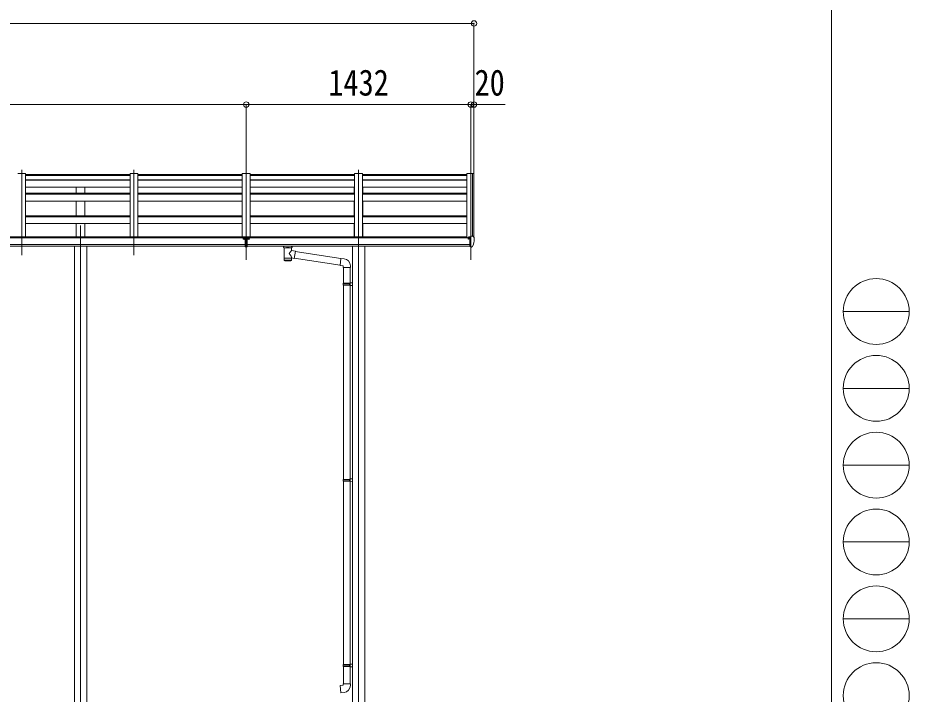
# Model space of a CAD drawing. Units: millimetres at full size. Extents: x -9783 to 9892, y -6828 to 6752.
# Drawn here: x 4208 to 9892, y -3704 to 610 of the extents above; entities that cross this region are included whole.
import ezdxf
from ezdxf.enums import TextEntityAlignment as Align

# ---------------------------------------------------------------- set-up
doc = ezdxf.new("R2010")
doc.units = ezdxf.units.MM
doc.header["$LTSCALE"] = 35
doc.header["$PDMODE"] = 32
doc.header["$PDSIZE"] = 35
for name, color, linetype, lineweight in [('0-1_本体', 4, 'Continuous', 9), ('0-2_部品', 7, 'Continuous', 9), ('0-8_PARTS2', 2, 'Continuous', 9), ('0-A_寸法', 6, 'Continuous', 9), ('F-0_240', 7, 'Continuous', 9)]:
    doc.layers.add(name, color=color, linetype=linetype, lineweight=lineweight)
doc.styles.add('ＭＳ ゴシック', font='')
doc.styles.get('ＭＳ ゴシック').set_extended_font_data('MS Gothic')

msp = doc.modelspace()

# ---------------------------------------------------------------- linework, layer by layer
at = {"layer": '0-1_本体'}
for p, q in [((4257.56, -383.7), (4207.56, -383.7)), ((4257.56, -383.7), (4257.56, -783.27)), ((4923.56, -389.18), (4257.56, -389.18)), ((4257.56, -396.1), (4923.56, -396.1)), ((4923.56, -383.7), (4923.56, -783.27)), ((4973.56, -383.7), (4923.56, -383.7)), ((4973.56, -383.7), (4973.56, -783.27)), ((5639.56, -389.18), (4973.56, -389.18)), ((4973.56, -396.1), (5639.56, -396.1)), ((5639.56, -383.7), (5639.56, -786.97)), ((5689.56, -383.7), (5639.56, -383.7)), ((5689.56, -383.7), (5689.56, -786.97)), ((6355.56, -389.18), (5689.56, -389.18)), ((5689.56, -396.1), (6355.56, -396.1)), ((6355.56, -383.7), (6355.56, -786.97)), ((6405.56, -383.7), (6355.56, -383.7)), ((6405.56, -383.7), (6405.56, -786.97)), ((7071.56, -389.18), (6405.56, -389.18)), ((6405.56, -396.1), (7071.56, -396.1)), ((7071.56, -383.1), (7071.56, -793.67)), ((7107.49, -383.3), (7106.86, -384.92)), ((7107.56, -383.18), (7107.56, -783.49)), ((7115.62, -383.52), (7107.78, -383.11)), ((7116.56, -384.4), (7116.57, -790.04)), ((4257.56, -422.81), (4923.56, -422.81)), ((4257.56, -425.66), (4923.56, -425.66)), ((4973.56, -422.81), (5639.56, -422.81)), ((4973.56, -425.66), (5639.56, -425.66)), ((5689.56, -422.81), (6355.56, -422.81)), ((5689.56, -425.66), (6355.56, -425.66)), ((6405.56, -422.81), (7071.56, -422.81)), ((6405.56, -425.66), (7071.56, -425.66)), ((4257.56, -470.39), (4923.56, -470.39)), ((4257.56, -509.08), (4923.56, -509.08)), ((4581.06, -509.08), (4581.06, -470.39)), ((4636.06, -509.08), (4636.06, -470.39)), ((4973.56, -470.39), (5639.56, -470.39)), ((4973.56, -509.08), (5639.56, -509.08)), ((5689.56, -470.39), (6355.56, -470.39)), ((5689.56, -509.08), (6355.56, -509.08)), ((6353.06, -509.08), (6353.06, -470.39)), ((6405.56, -470.39), (7071.56, -470.39)), ((6405.56, -509.08), (7071.56, -509.08)), ((6408.06, -509.08), (6408.06, -470.39)), ((4257.56, -514.37), (4923.56, -514.37)), ((4257.56, -558.45), (4923.56, -558.45)), ((4581.06, -652), (4581.06, -558.45)), ((4636.06, -652), (4636.06, -558.45)), ((4973.56, -514.37), (5639.56, -514.37)), ((4973.56, -558.45), (5639.56, -558.45)), ((5689.56, -514.37), (6355.56, -514.37)), ((5689.56, -558.45), (6355.56, -558.45)), ((6353.06, -652), (6353.06, -558.45)), ((6405.56, -514.37), (7071.56, -514.37)), ((6405.56, -558.45), (7071.56, -558.45)), ((6408.06, -652), (6408.06, -558.45)), ((4257.56, -652), (4923.56, -652)), ((4257.56, -658.8), (4923.56, -658.8)), ((4973.56, -652), (5639.56, -652)), ((4973.56, -658.8), (5639.56, -658.8)), ((5689.56, -652), (6355.56, -652)), ((5689.56, -658.8), (6355.56, -658.8)), ((6405.56, -652), (7071.56, -652)), ((6405.56, -658.8), (7071.56, -658.8)), ((4257.56, -702.35), (4923.56, -702.35)), ((4581.06, -786.97), (4581.06, -702.35)), ((4636.06, -786.97), (4636.06, -702.35)), ((4973.56, -702.35), (5639.56, -702.35)), ((5689.56, -702.35), (6355.56, -702.35)), ((6353.06, -786.97), (6353.06, -702.35)), ((6405.56, -702.35), (7071.56, -702.35)), ((6408.06, -786.97), (6408.06, -702.35)), ((5658.06, -793.67), (659.06, -793.67)), ((5634.56, -786.97), (682.56, -786.97)), ((5634.56, -793.67), (5634.56, -786.97)), ((5689.56, -786.97), (5639.56, -786.97)), ((7090.06, -793.67), (5671.06, -793.67)), ((7066.56, -786.97), (5694.56, -786.97)), ((5694.56, -793.67), (5694.56, -786.97)), ((7066.56, -793.67), (7066.56, -786.97)), ((659.06, -834.9), (5658.06, -834.9)), ((5658.06, -846.74), (659.06, -846.67)), ((4569.06, -846.84), (4569.06, -4289.42)), ((4648.06, -846.84), (4648.06, -4289.42)), ((5671.06, -834.9), (7090.06, -834.9)), ((7090.06, -846.74), (5671.06, -846.73)), ((6341.06, -846.84), (6341.06, -4289.42)), ((6420.06, -846.84), (6420.06, -4289.42))]:
    msp.add_line(p, q, dxfattribs=at)
msp.add_lwpolyline([(7106.86, -783.49), (7106.86, -383.1), (7071.56, -383.1)], dxfattribs=at)
msp.add_circle((7082.59, -798.41), 3, dxfattribs=at)
for centre, radius, start, end in [((7107.77, -383.41), 0.301, 87.13321, 158.93673), ((7115.56, -384.52), 1, 6.67014, 87)]:
    msp.add_arc(centre, radius, start, end, dxfattribs=at)
at = {"layer": '0-2_部品'}
for p, q in [((5658.06, -791.13), (5658.06, -849.99)), ((7080.06, -789.34), (7080.06, -793.67)), ((7095.06, -788.18), (7081.06, -788.24)), ((7084.56, -788.22), (7084.56, -786.32)), ((7085.39, -785.91), (7095.06, -785.19)), ((7090.06, -793.23), (7096.56, -792.83)), ((7095.06, -784.41), (7096.56, -784.41)), ((7095.06, -784.41), (7095.06, -790.58)), ((7096.56, -851.99), (7096.56, -783.49)), ((7111.65, -784.06), (7115.72, -789.87)), ((7118.56, -792.86), (7118.56, -793.49)), ((5650.09, -798.81), (5650.09, -800.47)), ((5650.09, -799.71), (5651.09, -799.71)), ((5651.09, -800.47), (5651.09, -798.81)), ((5652.09, -799.57), (5653.09, -799.57)), ((5658.06, -836.83), (5671.06, -836.83)), ((5677.04, -799.57), (5676.04, -799.57)), ((5678.04, -798.81), (5678.04, -800.47)), ((5678.04, -799.71), (5679.04, -799.71)), ((5679.04, -800.47), (5679.04, -798.81)), ((5902.56, -852.8), (5902.56, -846.68)), ((5956.56, -852.8), (5956.56, -846.68)), ((7085.06, -798.41), (7084.76, -798.41)), ((7085.59, -798.41), (7085.06, -798.41)), ((7090.06, -848.79), (7095.56, -848.79)), ((7096.06, -849.79), (7095.56, -848.79)), ((7096.56, -849.79), (7096.06, -849.79)), ((7098.06, -851.9), (7096.56, -851.99)), ((7098.06, -851.9), (7101.77, -851.67)), ((7104.19, -850.18), (7113.93, -834.8)), ((5906.66, -857.3), (5906.65, -937.59)), ((5952.46, -874.87), (5952.46, -857.29)), ((5977.69, -878.78), (5952.46, -874.87)), ((5977.69, -878.78), (5970.66, -924.04)), ((6267.02, -925.73), (5977.37, -880.8)), ((5952.48, -937.59), (5952.46, -920.96)), ((5952.46, -921.22), (5970.66, -924.04)), ((6263.35, -967.66), (5970.93, -922.3)), ((6287.99, -926.12), (6267.15, -924.29)), ((6283.06, -981.86), (6329.06, -981.86)), ((6285.06, -981.86), (6285.06, -1082.38)), ((6327.06, -981.86), (6327.06, -1079.82)), ((6329.06, -981.86), (6329.06, -970.95)), ((6325.06, -1079.88), (6341.06, -1079.41)), ((6325.06, -1081.88), (6325.06, -1079.88)), ((6341.06, -1079.41), (6341.06, -1097.35)), ((6283.06, -1084.38), (6284.06, -1082.38)), ((6283.06, -1084.38), (6327.06, -1084.38)), ((6283.06, -1084.38), (6283.06, -1092.38)), ((6283.06, -1092.38), (6327.06, -1092.38)), ((6283.06, -1092.38), (6284.06, -1094.38)), ((6284.06, -1082.38), (6327.06, -1082.38)), ((6284.06, -1094.38), (6327.06, -1094.38)), ((6285.06, -1094.38), (6285.06, -2333.52)), ((6322.59, -1084.38), (6322.16, -1082.38)), ((6325.06, -1081.88), (6327.06, -1081.88)), ((6325.06, -1096.88), (6325.06, -1094.88)), ((6325.06, -1096.88), (6341.06, -1097.35)), ((6327.06, -1096.94), (6327.06, -2330.97)), ((6283.06, -2335.52), (6284.06, -2333.52)), ((6283.06, -2335.52), (6327.06, -2335.52)), ((6283.06, -2335.52), (6283.06, -2343.52)), ((6283.06, -2343.52), (6327.06, -2343.52)), ((6283.06, -2343.52), (6284.06, -2345.52)), ((6284.06, -2333.52), (6327.06, -2333.52)), ((6284.06, -2345.52), (6327.06, -2345.52)), ((6285.06, -2345.52), (6285.06, -3514.83)), ((6322.59, -2335.52), (6322.16, -2333.52)), ((6325.06, -2331.02), (6341.06, -2330.55)), ((6325.06, -2333.02), (6325.06, -2331.02)), ((6325.06, -2333.02), (6327.06, -2333.02)), ((6325.06, -2348.02), (6325.06, -2346.02)), ((6325.06, -2348.02), (6341.06, -2348.5)), ((6327.06, -2348.08), (6327.06, -3512.27)), ((6341.06, -2330.55), (6341.06, -2348.5)), ((6283.06, -3516.83), (6284.06, -3514.83)), ((6283.06, -3516.83), (6327.06, -3516.83)), ((6283.06, -3516.83), (6283.06, -3524.83)), ((6284.06, -3514.83), (6327.06, -3514.83)), ((6322.59, -3516.83), (6322.16, -3514.83)), ((6325.06, -3512.33), (6341.06, -3511.86)), ((6325.06, -3514.33), (6325.06, -3512.33)), ((6325.06, -3514.33), (6327.06, -3514.33)), ((6341.06, -3511.86), (6341.06, -3529.8)), ((6283.06, -3524.83), (6327.06, -3524.83)), ((6283.06, -3524.83), (6284.06, -3526.83)), ((6284.06, -3526.83), (6327.06, -3526.83)), ((6285.06, -3526.83), (6285.06, -3636.83)), ((6325.06, -3529.33), (6325.06, -3527.33)), ((6325.06, -3529.33), (6341.06, -3529.8)), ((6327.06, -3529.38), (6327.06, -3636.83)), ((6283.06, -3636.83), (6329.06, -3636.83)), ((6283.06, -3646.83), (6283.06, -3636.83)), ((6329.06, -3636.83), (6329.06, -3647.74))]:
    msp.add_line(p, q, dxfattribs=at)
for points in [[(5658.06, -791.13), (5671.06, -791.13), (5671.06, -849.99), (5658.06, -849.99)], [(7085.39, -785.91), (7085.22, -785.93), (7085.06, -785.96), (7084.92, -786), (7084.8, -786.05), (7084.7, -786.11), (7084.62, -786.18), (7084.58, -786.25), (7084.56, -786.32)], [(7090.06, -848.79), (7090.06, -790.58), (7095.06, -790.58)], [(7096.56, -783.49), (7108.56, -783.49), (7110.9, -783.64)], [(5649.09, -798.67), (5648.09, -798.67), (5648.09, -799.57), (5649.09, -799.57)], [(5651.09, -797.77), (5651.09, -796.87), (5650.09, -796.87), (5650.09, -797.77)], [(5650.09, -800.47), (5650.09, -801.37), (5651.09, -801.37), (5651.09, -800.47)], [(5653.09, -799.57), (5653.09, -798.67), (5652.09, -798.67)], [(5676.04, -799.57), (5676.04, -798.67), (5677.04, -798.67)], [(5678.04, -797.77), (5678.04, -796.87), (5679.04, -796.87), (5679.04, -797.77)], [(5679.04, -800.47), (5679.04, -801.37), (5678.04, -801.37), (5678.04, -800.47)], [(5680.04, -798.67), (5681.04, -798.67), (5681.04, -799.57), (5680.04, -799.57)], [(5902.6, -852.86), (5902.58, -852.5), (5902.82, -851.54), (5903.35, -850.66), (5904.15, -849.82), (5905.26, -849.02), (5906.66, -848.3)], [(5952.46, -848.31), (5952.7, -848.41), (5954.05, -849.14), (5955.16, -849.99), (5955.92, -850.85), (5956.38, -851.75), (5956.55, -852.64)], [(7080.06, -796.79), (7080.06, -798.41), (7079.59, -798.41)], [(7084.76, -797.22), (7084.76, -798.41), (7080.06, -798.41)], [(7096.56, -838.1), (7093.4, -837.7), (7090.06, -837.27)], [(5902.6, -852.74), (5902.58, -853.1), (5902.82, -854.06), (5903.35, -854.94), (5904.15, -855.78), (5905.26, -856.58), (5906.66, -857.3)], [(5952.46, -857.29), (5952.7, -857.2), (5954.05, -856.46), (5955.16, -855.61), (5955.92, -854.75), (5956.38, -853.85), (5956.55, -852.96)], [(6267.15, -924.29), (6263.14, -970.12), (6283.06, -971.86), (6283.06, -981.86)], [(6322.59, -1084.38), (6322.59, -1092.38), (6322.16, -1094.38)], [(6325.06, -1094.88), (6327.06, -1094.88), (6327.06, -1081.88)], [(6322.59, -2335.52), (6322.59, -2343.52), (6322.16, -2345.52)], [(6325.06, -2346.02), (6327.06, -2346.02), (6327.06, -2333.02)], [(6322.59, -3516.83), (6322.59, -3524.83), (6322.16, -3526.83)], [(6325.06, -3527.33), (6327.06, -3527.33), (6327.06, -3514.33)], [(6287.99, -3692.57), (6267.15, -3694.39), (6263.14, -3648.57), (6283.06, -3646.83)]]:
    msp.add_lwpolyline(points, dxfattribs=at)
for centre, radius, start, end in [((7110.83, -784.63), 1, 35, 86.5), ((6926.07, -793.49), 192.49, 347.8767, 359.9992), ((7115.56, -792.86), 3, 0, 87), ((5919.63, -898.02), 51.38, 92.46126, 104.61963), ((5939.52, -898.02), 51.38, 75.38037, 87.53874), ((7082.56, -798.41), 2.5, 28.35764, 180), ((7082.56, -798.41), 2.5, 0, 28.35764), ((7101.59, -848.68), 3, 273.5, 330), ((7111.33, -833.3), 3, 330, 348.16652), ((6284.06, -970.95), 45, 0, 85), ((6284.06, -3647.74), 45, 275, 0)]:
    msp.add_arc(centre, radius, start, end, dxfattribs=at)
for centre, major_axis in [((5650.59, -798.82), (5.9, 0)), ((5678.54, -798.82), (-5.9, 0))]:
    msp.add_ellipse(centre, major_axis=major_axis, ratio=0.9, dxfattribs=at)
for centre, major_axis, ratio, start_param, end_param in [((5650.59, -799.12), (5.9, 0), 0.9, 6.2831853, 9.424778), ((5678.54, -799.12), (-5.9, 0), 0.9, 3.1415927, 6.2831853), ((7081.06, -789.34), (0.02, 1.1), 0.906239, 0.0206394, 1.5914357), ((5649.09, -797.77), (-1, 0), 0.9, 1.5707963, 3.1415927), ((5649.09, -800.47), (1, 0), 0.9, 6.2831853, 7.8539816), ((5649.09, -798.81), (1, 0), 0.9, 6.2831853, 6.9023328), ((5652.09, -797.77), (1, 0), 0.9, 3.1415927, 4.712389), ((5652.09, -798.81), (-1, 0), 0.9, 5.6640378, 6.2831853), ((5652.09, -800.47), (-1, 0), 0.9, 4.712389, 6.2831853), ((5677.04, -797.77), (-1, 0), 0.9, 1.5707963, 3.1415927), ((5677.04, -800.47), (1, 0), 0.9, 6.2831853, 7.8539816), ((5677.04, -798.81), (1, 0), 0.9, 6.2831853, 6.9023328), ((5680.04, -797.77), (1, 0), 0.9, 3.1415927, 4.712389), ((5680.04, -798.81), (-1, 0), 0.9, 5.6640378, 6.2831853), ((5680.04, -800.47), (-1, 0), 0.9, 4.712389, 6.2831853), ((5929.56, -858.49), (-22.91, -0.42), 0.072511, 4.711586, 6.2823824), ((5929.59, -856.86), (-22.91, -0.42), 0.072511, 4.711586, 6.2823824), ((5929.54, -856.87), (22.92, -0.42), 0.07247, 0.0008089, 1.5716053), ((5929.54, -858.49), (22.92, -0.42), 0.07247, 0.0008089, 1.5716053), ((5929.56, -894.43), (-22.81, 26.62), 0.234429, 3.1563334, 4.5976381), ((5932.12, -897.07), (20.32, 22.25), 0.045535, 4.9756507, 6.2441899), ((5940.56, -852.8), (16, 0), 0.361356, 0, 0.0194874), ((5940.56, -852.8), (16, 0), 0.361356, 6.2636979, 6.2831853), ((5929.56, -937.59), (22.92, 0), 0.101955, 6.2829723, 9.4248207), ((5929.56, -937.59), (22.92, 0), 0.101955, 3.1415499, 6.2833984), ((5929.56, -925.15), (22.91, 0), 0.122865, 6.2831853, 9.424778)]:
    msp.add_ellipse(centre, major_axis=major_axis, ratio=ratio, start_param=start_param, end_param=end_param, dxfattribs=at)
at = {"layer": '0-8_PARTS2'}
for p, q in [((4232.56, -903.02), (4232.56, -359.17)), ((4948.56, -903.02), (4948.56, -359.17)), ((5664.56, -933.22), (5664.56, -359.17)), ((6380.56, -933.22), (6380.56, -359.17)), ((7096.56, -933.22), (7096.56, -359.17)), ((4608.56, -714.21), (4608.56, -4389.44)), ((6380.56, -839.42), (6380.56, -4389.42))]:
    msp.add_line(p, q, dxfattribs=at)
at = {"layer": '0-A_寸法'}
for p, q in [((632.57, 574.23), (7116.57, 574.23)), ((7116.57, 574.23), (7116.57, 56.99)), ((652.57, 56.99), (5664.56, 56.99)), ((5664.56, 56.99), (5664.56, -398.59)), ((5664.56, 56.99), (7096.56, 56.99)), ((7096.56, 56.99), (7096.56, -398.59)), ((7096.56, 56.99), (7116.57, 56.99)), ((7116.57, 56.99), (7116.57, -398.59)), ((7116.57, 56.99), (7316.57, 56.99))]:
    msp.add_line(p, q, dxfattribs=at)
for p in [(7116.57, 574.23), (5664.56, 56.99), (7096.56, 56.99), (7116.57, 56.99)]:
    msp.add_point(p, dxfattribs=at)
at = {"layer": 'F-0_240', "color": 5}
msp.add_line((9396.97, 6751.9), (9396.97, -6828.1), dxfattribs=at)
at = {"layer": 'F-0_240', "color": 4}
for p, q in [((9471.77, -1263.1), (9891.77, -1263.1)), ((9471.77, -1753.1), (9891.77, -1753.1)), ((9471.77, -2243.1), (9891.77, -2243.1)), ((9471.77, -2733.1), (9891.77, -2733.1)), ((9471.77, -3223.1), (9891.77, -3223.1))]:
    msp.add_line(p, q, dxfattribs=at)
for centre in [(9681.77, -1263.1), (9681.77, -1753.1), (9681.77, -2243.1), (9681.77, -2733.1), (9681.77, -3223.1), (9681.77, -3713.1)]:
    msp.add_circle(centre, 210, dxfattribs=at)

# ---------------------------------------------------------------- texts
at = {"layer": '0-A_寸法', "color": 7, "style": 'ＭＳ ゴシック', "width": 0.85}
for s, p in [('1432', (6188.06, 63.99)), ('20', (7120.32, 63.99))]:
    msp.add_text(s, height=166.8, dxfattribs=at).set_placement(p, align=Align.BOTTOM_LEFT)

doc.saveas('drawing.dxf')
